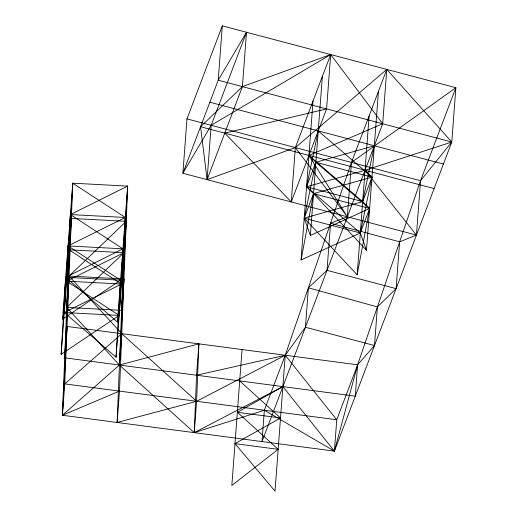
<?xml version="1.0" encoding="UTF-8"?>
<svg xmlns="http://www.w3.org/2000/svg" width="517" height="517" viewBox="0 0 517 517"><rect width="100%" height="100%" fill="white"/><g stroke="black" fill="none" stroke-linecap="round" stroke-linejoin="round"><path stroke-width="0.78" d="M66.699 307.428L69.058 276.065L123.957 278.973L121.598 310.336L66.699 307.428L123.893 252.69L127.654 186.107L72.761 183.199L64.767 383.885L62.408 415.248L334.396 451.134L451.774 142.046L455.865 87.69L222.31 25.85L186.98 118.884L182.889 173.247L416.443 235.086L420.534 180.724L455.865 87.69L351.45 162.435L285.235 355.25L264.355 410.22L262.003 441.583L382.696 123.757L386.781 69.401L451.774 142.046L420.534 180.724L357.628 364.802L336.754 419.772L334.396 451.134L264.355 410.22L194.25 432.639L119.421 365.047L66.699 307.428L71.359 218.42L70.402 214.561L127.654 186.107L119.492 391.104L117.133 422.467L196.609 401.282L285.235 355.25L305.424 327.229L308.39 287.827L327.028 270.346L330.57 223.234L347.366 216.791L351.45 162.435L386.781 69.401L295.349 147.578L207.091 179.651L200.557 126.73L242.421 86.617L330.686 54.544L382.696 123.757L308.933 155.423L347.366 216.791L295.349 147.578L330.686 54.544L211.175 125.295L182.889 173.247L218.219 80.213L246.506 32.254L242.421 86.617L207.091 179.651L211.175 125.295L246.506 32.254M117.133 422.467L125.295 217.47L72.761 183.199L62.538 319.099L120.584 280.195L121.534 284.053L64.282 312.507L62.538 319.099M399.622 241.917L396.106 288.635L377.404 306.93L374.502 345.524L357.628 364.802L334.396 451.134L282.877 386.613L194.25 432.639L196.538 375.219L198.896 343.857L119.421 365.047L62.408 415.248L70.402 214.561L125.295 217.47L126.251 221.328L121.598 310.336M194.25 432.639L196.609 401.282L198.896 343.857M61.135 354.326L65.685 277.286L64.282 312.507L119.181 315.415L120.584 280.195L65.685 277.286L66.641 281.145L123.893 252.69L122.943 248.832L65.685 277.286L117.437 322.007L119.181 315.415L66.641 281.145L70.402 214.561L122.943 248.832L119.181 315.415L61.135 354.326L71.359 218.42L126.251 221.328L69.058 276.065L64.696 357.822L355.276 396.164L357.628 364.802L67.055 326.466L62.408 415.248L119.492 391.104M123.957 278.973L119.421 365.047L121.779 333.685L69.058 276.065M72.761 183.199L69 249.782L121.534 284.053L125.295 217.47L68.044 245.924L64.282 312.507L116.034 357.228L126.251 221.328M116.034 357.228L120.584 280.195L68.044 245.924L66.641 281.145L121.534 284.053L122.943 248.832L68.044 245.924L69 249.782L123.893 252.69M64.696 357.822L67.055 326.466M117.437 322.007L127.654 186.107M222.31 25.85L218.219 80.213L451.774 142.046L365.028 170.274L306.575 186.786L318.239 130.904L371.981 177.124L360.317 232.999L366.482 250.299L378.425 91.399M242.066 349.55L231.842 485.457L278.159 449.331L237.348 412.275L282.877 386.613M330.686 54.544L326.595 108.906L224.753 133.134L291.265 201.94L295.349 147.578M196.538 375.219L285.235 355.25L275.012 491.15L234.989 443.638L280.518 417.975L239.707 380.913M330.57 223.234L399.654 241.82L416.443 235.086L365.028 170.274L371.981 177.124L313.522 193.629L304.216 218.148L360.317 232.999L306.575 186.786L362.675 201.636L371.981 177.124L315.881 162.267L306.575 186.786L313.522 193.629L369.623 208.487L310.381 235.448L304.216 218.148L362.675 201.636L374.34 145.762L315.881 162.267L304.216 218.148L357.169 274.818L369.623 208.487L315.881 162.267L308.933 155.423L362.675 201.636L369.623 208.487L360.317 232.999L301.068 259.961L313.018 101.061M310.381 235.448L322.33 76.548M357.169 274.818L369.119 115.918M301.068 259.961L313.522 193.629L366.482 250.299M291.265 201.94L326.595 108.906M237.348 412.275L280.518 417.975M234.989 443.638L278.159 449.331M209.863 102.211L443.418 164.051M186.98 118.884L420.534 180.724M200.557 126.73L434.112 188.563M327.028 270.346L396.106 288.635M305.424 327.229L374.502 345.524M308.39 287.827L377.404 306.93M196.609 401.282L121.779 333.685L64.767 383.885L336.754 419.772L285.235 355.25"/></g></svg>
